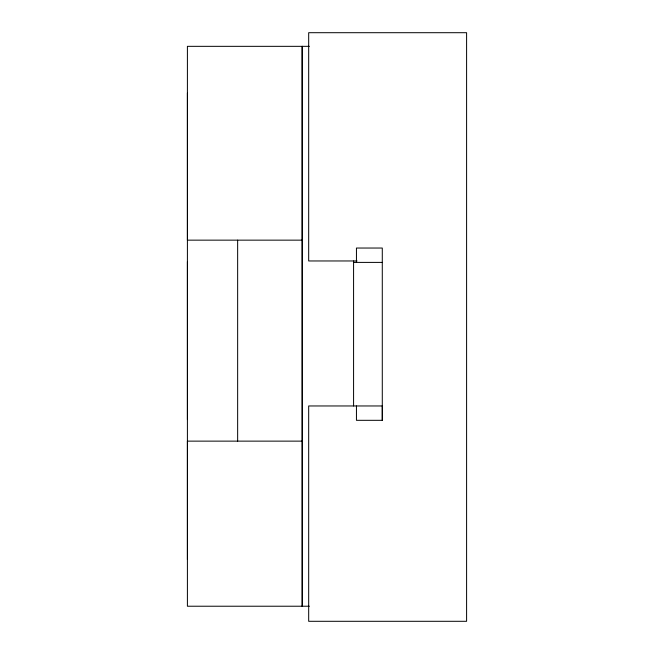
<?xml version="1.0" encoding="UTF-8"?>
<svg xmlns="http://www.w3.org/2000/svg" width="654" height="654" viewBox="0 0 654 654"><rect width="100%" height="100%" fill="white"/><g stroke="black" fill="none" stroke-linecap="round" stroke-linejoin="round"><path stroke-width="0.98" d="M187.404 419.598L187.404 261.682M302.181 606.225L302.099 46.336M356.446 405.954L356.446 420.318L382.288 420.318L382.288 405.962L308.68 405.962L308.68 621.3L466.596 621.3L466.596 32.7L308.68 32.7L308.68 260.962L357.076 260.962M309.367 46.336L187.404 46.336L187.404 240.149L302.099 240.149M353.577 262.401L382.288 262.401M302.181 441.131L187.404 441.131L187.404 606.225L309.367 606.225M382.288 420.318L382.288 248.038L356.446 248.038L356.446 262.401M353.577 260.962L353.577 405.962M302.254 46.336L302.254 606.225M237.647 240.149L237.647 441.131M187.404 92.999L187.404 559.571"/></g></svg>
